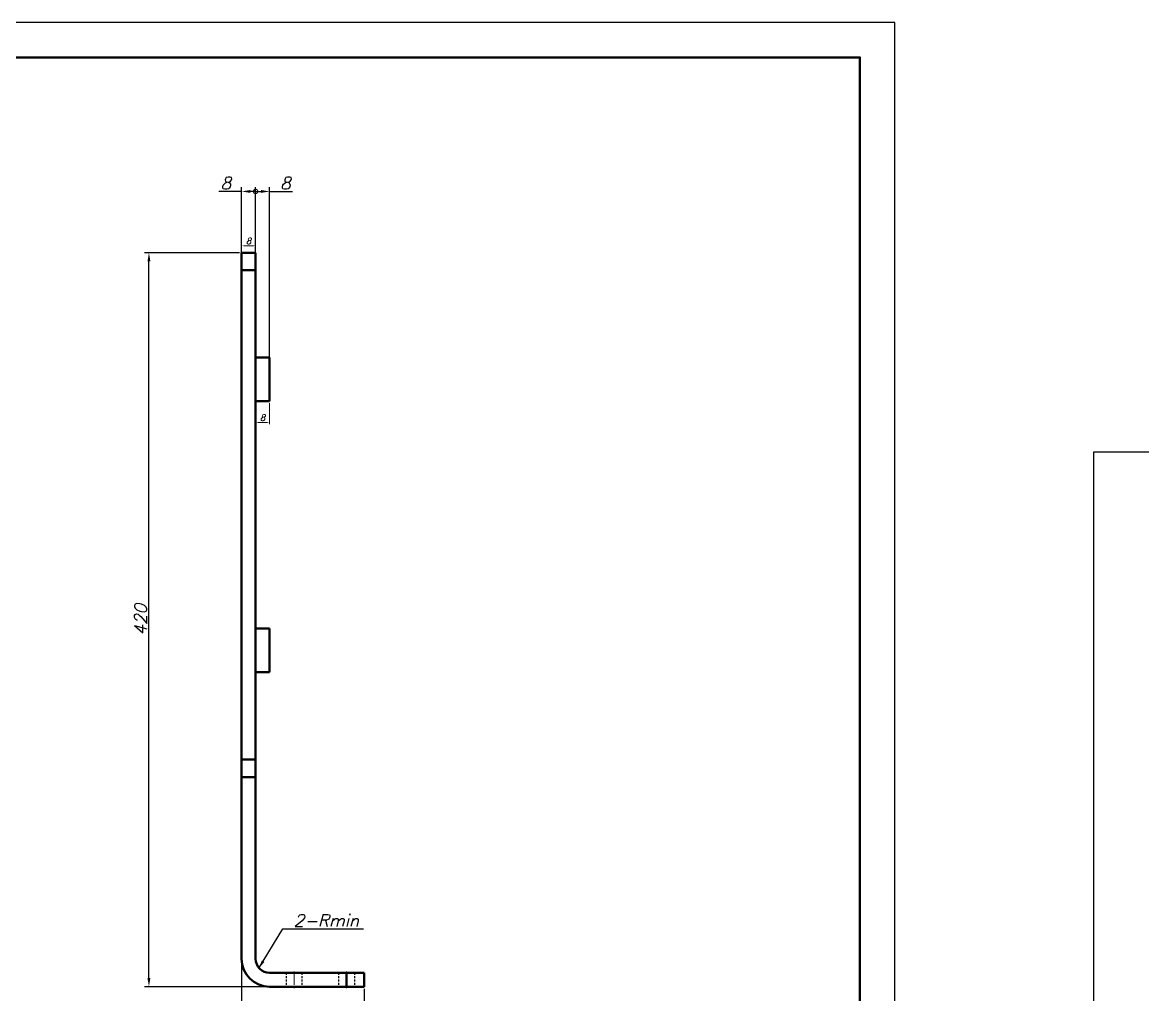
# Model space of a CAD drawing. Header units: inches. Extents: x 17901 to 26602, y 9673 to 14036.
# Drawn here: x 18896 to 19537, y 11504 to 12061 of the extents above; entities that cross this region are included whole.
import ezdxf

# ---------------------------------------------------------------- set-up
doc = ezdxf.new("R2010")
doc.units = ezdxf.units.IN
doc.header["$MEASUREMENT"] = 0
doc.linetypes.add('CENTER', pattern=[50.8, 31.75, -6.35, 6.35, -6.35])
doc.linetypes.add('DASHED2', pattern=[9.525, 6.35, -3.175])
doc.layers.add('Dim', color=3, linetype='Continuous')
for name, color, linetype, lineweight in [('中心线', 1, 'CENTER', 15), ('图框_内框线', 5, 'Continuous', 50), ('标注线', 3, 'Continuous', 25), ('粗实线', 7, 'Continuous', 50), ('虚线', 2, 'DASHED2', 25)]:
    doc.layers.add(name, color=color, linetype=linetype, lineweight=lineweight)
doc.styles.add('DIM_FONT', font='romans.shx', dxfattribs={"oblique": 15})
doc.dimstyles.new('SCALE 1-1', dxfattribs={"dimtxt": 3.5, "dimasz": 2, "dimexe": 1, "dimexo": 1, "dimgap": 1, "dimtad": 1, "dimdsep": 46, "dimtxsty": 'DIM_FONT', "dimcen": 0, "dimclrd": 3, "dimclre": 3, "dimclrt": 3, "dimazin": 2, "dimtfac": 1, "dimtmove": 0, "dimatfit": 3, "dimfxl": 1, "dimtolj": 1, "dimlwd": 20, "dimlwe": 20, "dimarcsym": 0})
doc.dimstyles.new('幅面 1：2', dxfattribs={"dimscale": 2, "dimtxt": 3.5, "dimasz": 2.5, "dimexe": 1.25, "dimexo": 0.625, "dimtad": 1, "dimdsep": 46, "dimtxsty": 'DIM_FONT', "dimcen": 2.5, "dimclrd": 256, "dimclre": 256, "dimclrt": 256, "dimazin": 2, "dimtm": 1e-09, "dimtfac": 0.5, "dimtmove": 0, "dimatfit": 3, "dimfxl": 1, "dimlwd": -1, "dimarcsym": 0})
doc.dimstyles.new('幅面 1：2$0', dxfattribs={"dimscale": 2, "dimtxt": 3.5, "dimasz": 2.5, "dimexe": 1.25, "dimexo": 0.625, "dimtad": 1, "dimdsep": 46, "dimtxsty": 'DIM_FONT', "dimcen": 2.5, "dimclrd": 256, "dimclrt": 256, "dimadec": 0, "dimazin": 0, "dimtfac": 1, "dimtmove": 0, "dimatfit": 3, "dimfxl": 1, "dimlwd": -1, "dimarcsym": 0})

# ---------------------------------------------------------------- blocks, each defined once
blk = doc.blocks.new('*D413')
at = {"layer": 'Defpoints', "color": 0, "transparency": 16777216}
for p in [(19021.43, 11524.93), (19091.43, 11508.93), (19091.43, 11446.48)]:
    blk.add_point(p, dxfattribs=at)
at = {"layer": '标注线', "color": 0, "lineweight": -2, "transparency": 16777216}
for p, q in [((19021.43, 11523.68), (19021.43, 11443.98)), ((19091.43, 11507.68), (19091.43, 11443.98))]:
    blk.add_line(p, q, dxfattribs=at)
at = {"layer": '标注线', "transparency": 16777216}
blk.add_line((19026.43, 11446.48), (19086.43, 11446.48), dxfattribs=at)
for points in [[(19026.43, 11447.31), (19026.43, 11445.65), (19021.43, 11446.48)], [(19086.43, 11447.31), (19086.43, 11445.65), (19091.43, 11446.48)]]:
    blk.add_solid(points, dxfattribs=at)
at = {"layer": '标注线', "transparency": 16777216, "insert": (19056.43, 11451.23), "char_height": 7, "attachment_point": 5, "style": 'DIM_FONT'}
blk.add_mtext('70', dxfattribs=at)
blk = doc.blocks.new('*D414')
at = {"layer": 'Defpoints', "color": 0, "transparency": 16777216}
for p in [(18968.44, 11928.93), (19021.43, 11928.93), (19037.43, 11508.93)]:
    blk.add_point(p, dxfattribs=at)
at = {"layer": '标注线', "color": 0, "lineweight": -2, "transparency": 16777216}
for p, q in [((19020.18, 11928.93), (18965.94, 11928.93)), ((19036.18, 11508.93), (18965.94, 11508.93))]:
    blk.add_line(p, q, dxfattribs=at)
at = {"layer": '标注线', "transparency": 16777216}
blk.add_line((18968.44, 11513.93), (18968.44, 11923.93), dxfattribs=at)
for points in [[(18967.6, 11923.93), (18969.27, 11923.93), (18968.44, 11928.93)], [(18967.6, 11513.93), (18969.27, 11513.93), (18968.44, 11508.93)]]:
    blk.add_solid(points, dxfattribs=at)
at = {"layer": '标注线', "transparency": 16777216, "insert": (18963.69, 11718.93), "char_height": 7, "attachment_point": 5, "rotation": 90, "style": 'DIM_FONT'}
blk.add_mtext('420', dxfattribs=at)
blk = doc.blocks.new('_DotSmall')
at = {"color": 0, "linetype": 'ByBlock', "const_width": 0.5}
blk.add_lwpolyline([(-0.0625, 0, 1), (0.0625, 0, 1)], format="xyb", close=True, dxfattribs=at)
blk = doc.blocks.new('*D415')
at = {"layer": 'Defpoints', "color": 0, "transparency": 16777216}
for p in [(19021.43, 11964.01), (19021.43, 11927.68), (19029.43, 11927.68)]:
    blk.add_point(p, dxfattribs=at)
at = {"layer": '标注线', "color": 0, "lineweight": -2, "transparency": 16777216}
for p, q in [((19021.43, 11928.93), (19021.43, 11966.51)), ((19029.43, 11928.93), (19029.43, 11966.51))]:
    blk.add_line(p, q, dxfattribs=at)
at = {"layer": '标注线', "transparency": 16777216}
for p, q in [((19021.43, 11964.01), (19008.35, 11964.01)), ((19029.43, 11964.01), (19026.43, 11964.01))]:
    blk.add_line(p, q, dxfattribs=at)
blk.add_solid([(19026.43, 11964.84), (19026.43, 11963.18), (19021.43, 11964.01)], dxfattribs=at)
at = {"layer": '标注线', "transparency": 16777216, "xscale": 5, "yscale": 5, "zscale": 5}
blk.add_blockref('_DotSmall', (19029.43, 11964.01), dxfattribs=at)
at = {"layer": '标注线', "transparency": 16777216, "insert": (19012.39, 11968.76), "char_height": 7, "attachment_point": 5, "style": 'DIM_FONT'}
blk.add_mtext('8', dxfattribs=at)
blk = doc.blocks.new('*D416')
at = {"layer": 'Defpoints', "color": 0, "transparency": 16777216}
for p in [(19037.43, 11964.01), (19029.43, 11927.68), (19037.43, 11867.68)]:
    blk.add_point(p, dxfattribs=at)
at = {"layer": '标注线', "color": 0, "lineweight": -2, "transparency": 16777216}
for p, q in [((19029.43, 11928.93), (19029.43, 11966.51)), ((19037.43, 11868.93), (19037.43, 11966.51))]:
    blk.add_line(p, q, dxfattribs=at)
at = {"layer": '标注线', "transparency": 16777216}
for p, q in [((19029.43, 11964.01), (19032.43, 11964.01)), ((19037.43, 11964.01), (19050.51, 11964.01))]:
    blk.add_line(p, q, dxfattribs=at)
blk.add_solid([(19032.43, 11964.84), (19032.43, 11963.18), (19037.43, 11964.01)], dxfattribs=at)
at = {"layer": '标注线', "transparency": 16777216, "xscale": 5, "yscale": 5, "zscale": 5, "rotation": 180}
blk.add_blockref('_DotSmall', (19029.43, 11964.01), dxfattribs=at)
at = {"layer": '标注线', "transparency": 16777216, "insert": (19046.47, 11968.76), "char_height": 7, "attachment_point": 5, "style": 'DIM_FONT'}
blk.add_mtext('8', dxfattribs=at)
blk = doc.blocks.new('*D797')
at = {"layer": 'Defpoints', "color": 0, "transparency": 16777216}
for p in [(19029.43, 11843.93), (19037.43, 11843.93), (19037.43, 11831.8)]:
    blk.add_point(p, dxfattribs=at)
at = {"layer": 'Dim', "color": 3, "lineweight": 20, "transparency": 16777216}
for p, q in [((19029.43, 11842.93), (19029.43, 11830.8)), ((19037.43, 11842.93), (19037.43, 11830.8)), ((19031.43, 11831.8), (19035.43, 11831.8))]:
    blk.add_line(p, q, dxfattribs=at)
at = {"layer": 'Dim', "color": 3, "transparency": 16777216}
for points in [[(19031.43, 11832.13), (19031.43, 11831.47), (19029.43, 11831.8)], [(19035.43, 11832.13), (19035.43, 11831.47), (19037.43, 11831.8)]]:
    blk.add_solid(points, dxfattribs=at)
at = {"layer": 'Dim', "color": 3, "transparency": 16777216, "insert": (19033.43, 11834.55), "char_height": 3.5, "attachment_point": 5, "style": 'DIM_FONT'}
blk.add_mtext('\\A1;8', dxfattribs=at)
blk = doc.blocks.new('*D798')
at = {"layer": 'Defpoints', "color": 0, "transparency": 16777216}
for p in [(19021.43, 11928.93), (19029.43, 11932.89), (19029.43, 11928.93)]:
    blk.add_point(p, dxfattribs=at)
at = {"layer": 'Dim', "color": 3, "lineweight": 20, "transparency": 16777216}
for p, q in [((19021.43, 11929.93), (19021.43, 11933.89)), ((19029.43, 11929.93), (19029.43, 11933.89)), ((19023.43, 11932.89), (19027.43, 11932.89))]:
    blk.add_line(p, q, dxfattribs=at)
at = {"layer": 'Dim', "color": 3, "transparency": 16777216}
for points in [[(19023.43, 11933.22), (19023.43, 11932.56), (19021.43, 11932.89)], [(19027.43, 11933.22), (19027.43, 11932.56), (19029.43, 11932.89)]]:
    blk.add_solid(points, dxfattribs=at)
at = {"layer": 'Dim', "color": 3, "transparency": 16777216, "insert": (19025.43, 11935.64), "char_height": 3.5, "attachment_point": 5, "style": 'DIM_FONT'}
blk.add_mtext('\\A1;8', dxfattribs=at)

msp = doc.modelspace()

# ---------------------------------------------------------------- linework, layer by layer
at = {"layer": 'Defpoints'}
for points in [[(18207.032, 11220.746), (19395.032, 11220.746), (19395.032, 12060.746), (18207.032, 12060.746)], [(19508.536, 11220.746), (20348.536, 11220.746), (20348.536, 11814.746), (19508.536, 11814.746)]]:
    msp.add_lwpolyline(points, close=True, dxfattribs=at)
at = {"layer": '中心线', "ltscale": 0.240015}
for p, q in [((19051.429, 11517.73), (19051.429, 11508.13)), ((19081.429, 11517.73), (19081.429, 11508.13))]:
    msp.add_line(p, q, dxfattribs=at)
at = {"layer": '图框_内框线'}
msp.add_lwpolyline([(18257.032, 11240.746), (19375.032, 11240.746), (19375.032, 12040.746), (18257.032, 12040.746)], close=True, dxfattribs=at)
at = {"layer": '粗实线', "ltscale": 0.2}
for p, q in [((19021.429, 11928.93), (19029.429, 11928.93)), ((19021.429, 11918.93), (19029.429, 11918.93)), ((19029.429, 11868.93), (19037.429, 11868.93)), ((19029.429, 11843.93), (19037.429, 11843.93)), ((19029.429, 11713.93), (19037.429, 11713.93)), ((19029.429, 11688.93), (19037.429, 11688.93)), ((19021.429, 11638.93), (19029.429, 11638.93)), ((19021.429, 11628.93), (19029.429, 11628.93)), ((19081.429, 11516.93), (19081.429, 11508.93)), ((19091.429, 11516.93), (19091.429, 11508.93))]:
    msp.add_line(p, q, dxfattribs=at)
at = {"layer": '粗实线', "ltscale": 0.25}
for p, q in [((19021.429, 11918.93), (19021.429, 11928.93)), ((19029.429, 11918.93), (19029.429, 11928.93)), ((19021.429, 11628.93), (19021.429, 11638.93)), ((19029.429, 11638.93), (19029.429, 11628.93)), ((19081.429, 11516.93), (19091.429, 11516.93)), ((19081.429, 11508.93), (19091.429, 11508.93))]:
    msp.add_line(p, q, dxfattribs=at)
at = {"layer": '粗实线'}
for p, q in [((19021.429, 11918.93), (19021.429, 11638.93)), ((19029.429, 11638.93), (19029.429, 11918.93)), ((19029.429, 11868.93), (19029.429, 11843.93)), ((19037.429, 11868.93), (19037.429, 11843.93)), ((19029.429, 11713.93), (19029.429, 11688.93)), ((19037.429, 11713.93), (19037.429, 11688.93)), ((19021.429, 11628.93), (19021.429, 11524.93)), ((19029.429, 11524.93), (19029.429, 11628.93)), ((19037.429, 11516.93), (19081.429, 11516.93)), ((19081.429, 11508.93), (19037.429, 11508.93))]:
    msp.add_line(p, q, dxfattribs=at)
for radius in [16, 8]:
    msp.add_arc((19037.429, 11524.93), radius, 180, 270, dxfattribs=at)
at = {"layer": '虚线', "ltscale": 0.2}
for p, q in [((19021.429, 11918.93), (19029.429, 11918.93)), ((19021.429, 11918.93), (19029.429, 11918.93)), ((19021.429, 11918.93), (19029.429, 11918.93)), ((19021.429, 11918.93), (19029.429, 11918.93)), ((19021.429, 11918.93), (19029.429, 11918.93)), ((19021.429, 11918.93), (19029.429, 11918.93)), ((19021.429, 11918.93), (19029.429, 11918.93)), ((19021.429, 11638.93), (19029.429, 11638.93)), ((19029.429, 11638.93), (19021.429, 11638.93)), ((19029.429, 11638.93), (19021.429, 11638.93)), ((19046.929, 11516.93), (19046.929, 11508.93)), ((19046.929, 11516.93), (19046.929, 11508.93)), ((19055.929, 11516.93), (19055.929, 11508.93)), ((19055.929, 11516.93), (19055.929, 11508.93)), ((19076.929, 11516.93), (19076.929, 11508.93)), ((19076.929, 11516.93), (19076.929, 11508.93)), ((19081.429, 11516.93), (19081.429, 11508.93)), ((19081.429, 11516.93), (19081.429, 11508.93)), ((19081.429, 11516.93), (19081.429, 11508.93)), ((19085.929, 11516.93), (19085.929, 11508.93)), ((19085.929, 11516.93), (19085.929, 11508.93))]:
    msp.add_line(p, q, dxfattribs=at)

# ---------------------------------------------------------------- texts
at = {"layer": '标注线', "insert": (19051.227, 11543.347), "char_height": 7, "attachment_point": 7, "style": 'DIM_FONT'}
msp.add_mtext('2-Rmin', dxfattribs=at)

# ---------------------------------------------------------------- dimensions: what is measured, and where the dimension line sits
at = {"layer": 'Dim'}
for base, p1, p2, picture, middle in [((19029.429, 11932.891), (19021.429, 11928.93), (19029.429, 11928.93), '*D798', (19025.429, 11935.641)), ((19037.429, 11831.799), (19029.429, 11843.93), (19037.429, 11843.93), '*D797', (19033.429, 11834.549))]:
    dim = msp.add_linear_dim(base=base, p1=p1, p2=p2, dimstyle='SCALE 1-1', dxfattribs=at)
    dim.commit()
    dim.dimension.update_dxf_attribs({"geometry": picture, "text_midpoint": middle})
at = {"layer": '标注线'}
for base, p2, picture, middle in [((19021.429, 11964.009), (19021.429, 11927.68), '*D415', (19012.388, 11968.759)), ((19037.429, 11964.009), (19037.429, 11867.68), '*D416', (19046.471, 11968.759))]:
    dim = msp.add_linear_dim(base=base, p1=(19029.429, 11927.68), p2=p2, dimstyle='幅面 1：2$0', override={"dimblk1": 'DotSmall', "dimsah": 1}, dxfattribs=at)
    dim.commit()
    dim.dimension.update_dxf_attribs({"geometry": picture, "text_midpoint": middle})
dim = msp.add_linear_dim(base=(18968.438, 11928.93), p1=(19037.429, 11508.93), p2=(19021.429, 11928.93), angle=90, dimstyle='幅面 1：2$0', dxfattribs=at)
dim.commit()
dim.dimension.update_dxf_attribs({"geometry": '*D414', "text_midpoint": (18963.688, 11718.93)})
dim = msp.add_linear_dim(base=(19091.429, 11446.479), p1=(19021.429, 11524.93), p2=(19091.429, 11508.93), dimstyle='幅面 1：2$0', dxfattribs=at)
dim.commit()
dim.dimension.update_dxf_attribs({"geometry": '*D413', "text_midpoint": (19056.429, 11451.229)})

# ---------------------------------------------------------------- leaders
at = {"layer": '标注线', "annotation_type": 0, "has_hookline": 1, "hookline_direction": 0, "text_width": 39.893}
msp.add_leader([(19031.102, 11519.223), (19044.977, 11542.097), (19049.977, 11542.097)], dimstyle='幅面 1：2', override={"dimgap": 0.625, "dimtad": 1}, dxfattribs=at)

doc.saveas('drawing.dxf')
